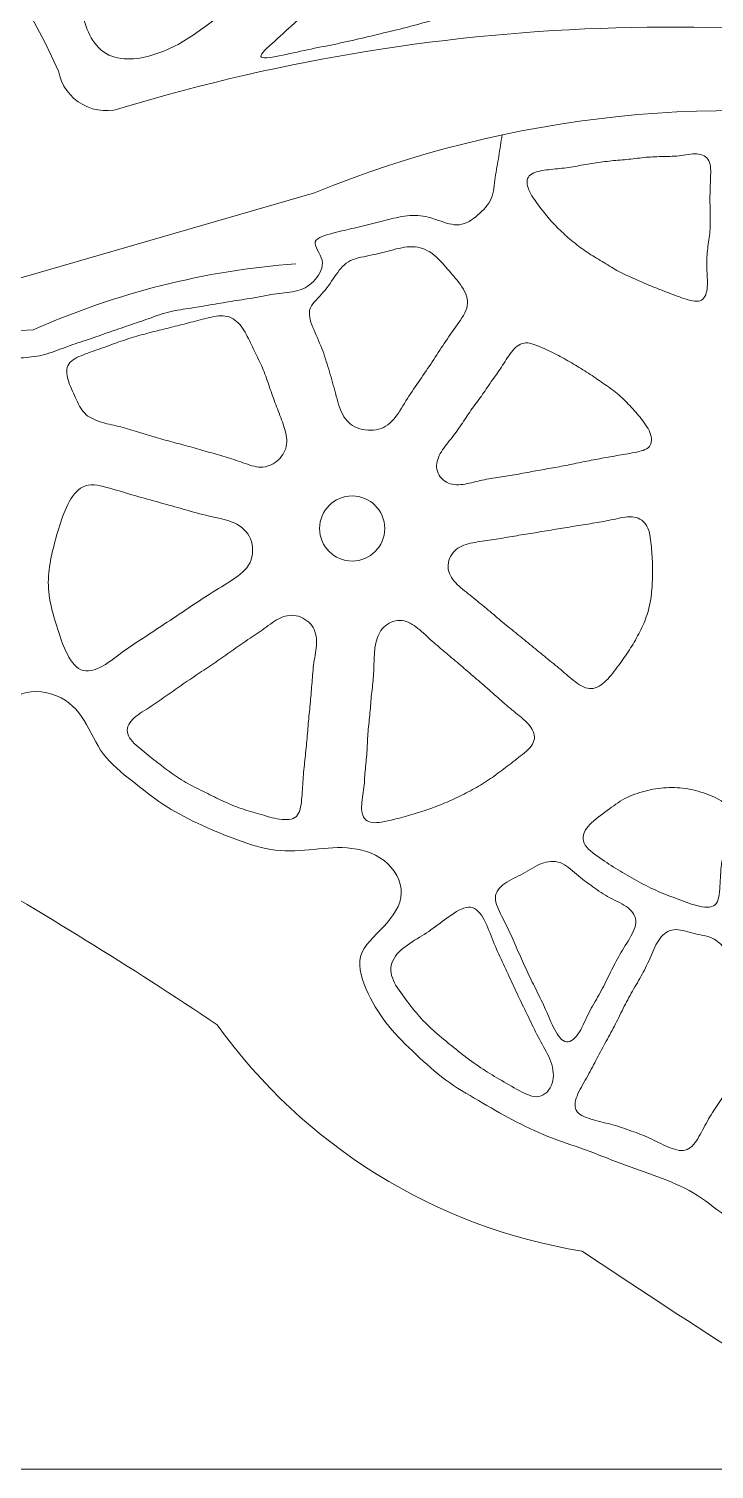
# Model space of a CAD drawing. Header units: inches. Extents: x 36 to 189, y -75 to 56.
# Drawn here: x 160.6 to 167.92, y -74.69 to -59.3 of the extents above; entities that cross this region are included whole.
import ezdxf

# ---------------------------------------------------------------- set-up
doc = ezdxf.new("R2010")
doc.units = ezdxf.units.IN
for name, color, linetype, lineweight in [('01_ORIGINAL_CAD', 7, 'Continuous', 20), ('02_APPROVED_PDF_OUTLINES', 7, 'Continuous', 15), ('10_EXTENSION_MASSES', 7, 'Continuous', 15), ('11_NODAL_COURTS', 7, 'Continuous', 15), ('15_NEIGHBOURHOOD_CIRCULATION', 7, 'Continuous', 13)]:
    doc.layers.add(name, color=color, linetype=linetype, lineweight=lineweight)

# ---------------------------------------------------------------- blocks, each defined once
blk = doc.blocks.new('OPTION_09_LOTUS')
at = {"layer": '01_ORIGINAL_CAD'}
blk.add_line((71.442, 17.312), (36.248, 17.312), dxfattribs=at)
for points in [[(59.998, 35.322), (60.235, 35.059), (61.831, 36.816), (61.933, 37.418, -0.214593), (63.522, 35.602, 0.212382), (64.188, 33.517, -0.642649), (62.166, 32.15, 0.132984), (51.615, 31.858, -0.471407), (50.913, 32.245)], [(53.65, 30.945, -0.14301), (60.243, 31.63, -0.286424), (65.36, 28.431), (66.481, 23.89, -0.272091), (64.9, 18.954), (63.661, 17.533)], [(53.65, 30.945), (50.4, 30.004), (48.095, 29.84), (45.427, 29.473), (42.376, 26.597), (41.758, 26.597, -0.10797), (36.248, 22.954)]]:
    blk.add_lwpolyline(points, format="xyb", dxfattribs=at)
blk.add_lwpolyline([(46.027, 28.759), (46.027, 29.23), (50.643, 29.479)], dxfattribs=at)
for centre, radius, start, end in [((44.996, 29.643), 6.464, 23.734, 72.5429), ((54.073, 21.787), 8.422, 94.2501, 114.0352), ((27.349, -15.654), 45.391, 56.1832, 60.407), ((57.468, 25.543), 5.979, 215.6658, 260.7622), ((129.159, 128.7), 131.041, 236.3299, 238.04792)]:
    blk.add_arc(centre, radius, start, end, dxfattribs=at)
at = {"layer": '02_APPROVED_PDF_OUTLINES'}
for points, knots in [([(51.682, 32.373), (51.592, 32.371), (51.499, 32.386), (51.423, 32.43), (51.348, 32.475), (51.289, 32.549), (51.249, 32.629), (51.209, 32.708), (51.187, 32.793), (51.158, 32.886), (51.13, 32.979), (51.095, 33.081), (51.101, 33.161), (51.107, 33.24), (51.155, 33.296), (51.232, 33.305), (51.309, 33.313), (51.416, 33.274), (51.514, 33.245), (51.612, 33.217), (51.701, 33.198), (51.794, 33.182), (51.886, 33.165), (51.981, 33.15), (52.072, 33.134), (52.164, 33.119), (52.253, 33.102), (52.352, 33.091), (52.451, 33.081), (52.56, 33.076), (52.653, 33.067), (52.746, 33.059), (52.823, 33.047), (52.819, 33.008), (52.815, 32.97), (52.73, 32.905), (52.65, 32.844), (52.569, 32.783), (52.494, 32.727), (52.419, 32.674), (52.344, 32.621), (52.271, 32.572), (52.192, 32.529), (52.114, 32.487), (52.03, 32.451), (51.945, 32.423), (51.86, 32.395), (51.772, 32.375), (51.682, 32.373)], [0, 0, 0, 0, 0.0625, 0.0625, 0.0625, 0.125, 0.125, 0.125, 0.1875, 0.1875, 0.1875, 0.25, 0.25, 0.25, 0.3125, 0.3125, 0.3125, 0.375, 0.375, 0.375, 0.4375, 0.4375, 0.4375, 0.5, 0.5, 0.5, 0.5625, 0.5625, 0.5625, 0.625, 0.625, 0.625, 0.6875, 0.6875, 0.6875, 0.75, 0.75, 0.75, 0.8125, 0.8125, 0.8125, 0.875, 0.875, 0.875, 0.9375, 0.9375, 0.9375, 1, 1, 1, 1]), ([(53.078, 32.401), (53.07, 32.427), (53.147, 32.493), (53.225, 32.564), (53.304, 32.635), (53.385, 32.71), (53.461, 32.78), (53.537, 32.85), (53.608, 32.915), (53.68, 32.982), (53.753, 33.049), (53.828, 33.119), (53.911, 33.167), (53.994, 33.216), (54.085, 33.244), (54.181, 33.258), (54.278, 33.272), (54.379, 33.272), (54.481, 33.272), (54.583, 33.272), (54.686, 33.272), (54.786, 33.271), (54.887, 33.27), (54.985, 33.267), (55.089, 33.272), (55.193, 33.276), (55.302, 33.288), (55.408, 33.281), (55.514, 33.274), (55.617, 33.248), (55.642, 33.196), (55.667, 33.144), (55.614, 33.065), (55.535, 33.009), (55.456, 32.954), (55.352, 32.921), (55.256, 32.892), (55.16, 32.862), (55.072, 32.834), (54.981, 32.807), (54.891, 32.78), (54.798, 32.754), (54.704, 32.729), (54.611, 32.704), (54.517, 32.682), (54.424, 32.659), (54.33, 32.637), (54.236, 32.614), (54.141, 32.592), (54.047, 32.57), (53.952, 32.549), (53.859, 32.529), (53.766, 32.51), (53.675, 32.493), (53.576, 32.472), (53.478, 32.451), (53.372, 32.426), (53.273, 32.406), (53.175, 32.387), (53.085, 32.374), (53.078, 32.401)], [0, 0, 0, 0, 0.05, 0.05, 0.05, 0.1, 0.1, 0.1, 0.15, 0.15, 0.15, 0.2, 0.2, 0.2, 0.25, 0.25, 0.25, 0.3, 0.3, 0.3, 0.35, 0.35, 0.35, 0.4, 0.4, 0.4, 0.45, 0.45, 0.45, 0.5, 0.5, 0.5, 0.55, 0.55, 0.55, 0.6, 0.6, 0.6, 0.65, 0.65, 0.65, 0.7, 0.7, 0.7, 0.75, 0.75, 0.75, 0.8, 0.8, 0.8, 0.85, 0.85, 0.85, 0.9, 0.9, 0.9, 0.95, 0.95, 0.95, 1, 1, 1, 1])]:
    blk.add_open_spline(points, degree=3, knots=knots, dxfattribs=at)
at = {"layer": '10_EXTENSION_MASSES'}
for points, knots in [([(55.951, 30.955), (55.924, 31.012), (55.911, 31.071), (55.935, 31.111), (55.958, 31.15), (56.017, 31.169), (56.08, 31.181), (56.142, 31.192), (56.209, 31.196), (56.272, 31.203), (56.335, 31.21), (56.395, 31.219), (56.455, 31.23), (56.516, 31.24), (56.577, 31.25), (56.638, 31.26), (56.699, 31.27), (56.761, 31.279), (56.822, 31.285), (56.884, 31.292), (56.946, 31.296), (57.008, 31.302), (57.07, 31.308), (57.131, 31.317), (57.193, 31.323), (57.255, 31.328), (57.317, 31.33), (57.38, 31.331), (57.442, 31.333), (57.504, 31.333), (57.57, 31.341), (57.635, 31.35), (57.703, 31.366), (57.757, 31.358), (57.812, 31.35), (57.853, 31.318), (57.871, 31.267), (57.889, 31.216), (57.884, 31.145), (57.881, 31.079), (57.878, 31.012), (57.876, 30.949), (57.876, 30.886), (57.876, 30.824), (57.877, 30.761), (57.878, 30.698), (57.879, 30.635), (57.879, 30.572), (57.873, 30.51), (57.867, 30.448), (57.856, 30.387), (57.849, 30.326), (57.842, 30.264), (57.84, 30.203), (57.842, 30.138), (57.844, 30.073), (57.852, 30.004), (57.847, 29.941), (57.843, 29.878), (57.826, 29.82), (57.786, 29.798), (57.746, 29.776), (57.682, 29.789), (57.62, 29.808), (57.557, 29.827), (57.496, 29.852), (57.436, 29.874), (57.377, 29.897), (57.321, 29.918), (57.264, 29.941), (57.207, 29.964), (57.15, 29.989), (57.093, 30.014), (57.036, 30.039), (56.978, 30.064), (56.923, 30.093), (56.868, 30.121), (56.816, 30.154), (56.763, 30.186), (56.71, 30.218), (56.656, 30.25), (56.604, 30.283), (56.552, 30.316), (56.501, 30.351), (56.452, 30.39), (56.403, 30.428), (56.355, 30.469), (56.309, 30.512), (56.263, 30.555), (56.218, 30.599), (56.177, 30.646), (56.136, 30.692), (56.098, 30.74), (56.058, 30.791), (56.019, 30.843), (55.978, 30.898), (55.951, 30.955)], [0, 0, 0, 0, 0.03125, 0.03125, 0.03125, 0.0625, 0.0625, 0.0625, 0.09375, 0.09375, 0.09375, 0.125, 0.125, 0.125, 0.15625, 0.15625, 0.15625, 0.1875, 0.1875, 0.1875, 0.21875, 0.21875, 0.21875, 0.25, 0.25, 0.25, 0.28125, 0.28125, 0.28125, 0.3125, 0.3125, 0.3125, 0.34375, 0.34375, 0.34375, 0.375, 0.375, 0.375, 0.40625, 0.40625, 0.40625, 0.4375, 0.4375, 0.4375, 0.46875, 0.46875, 0.46875, 0.5, 0.5, 0.5, 0.53125, 0.53125, 0.53125, 0.5625, 0.5625, 0.5625, 0.59375, 0.59375, 0.59375, 0.625, 0.625, 0.625, 0.65625, 0.65625, 0.65625, 0.6875, 0.6875, 0.6875, 0.71875, 0.71875, 0.71875, 0.75, 0.75, 0.75, 0.78125, 0.78125, 0.78125, 0.8125, 0.8125, 0.8125, 0.84375, 0.84375, 0.84375, 0.875, 0.875, 0.875, 0.90625, 0.90625, 0.90625, 0.9375, 0.9375, 0.9375, 0.96875, 0.96875, 0.96875, 1, 1, 1, 1]), ([(53.598, 29.691), (53.613, 29.753), (53.673, 29.802), (53.725, 29.86), (53.777, 29.918), (53.822, 29.985), (53.865, 30.048), (53.909, 30.111), (53.95, 30.17), (54.012, 30.207), (54.073, 30.244), (54.156, 30.257), (54.235, 30.274), (54.314, 30.29), (54.389, 30.309), (54.466, 30.329), (54.543, 30.349), (54.621, 30.37), (54.696, 30.368), (54.772, 30.366), (54.845, 30.341), (54.907, 30.296), (54.969, 30.252), (55.02, 30.188), (55.074, 30.126), (55.128, 30.064), (55.184, 30.003), (55.226, 29.939), (55.268, 29.874), (55.294, 29.806), (55.282, 29.738), (55.271, 29.669), (55.221, 29.601), (55.174, 29.534), (55.126, 29.467), (55.081, 29.401), (55.037, 29.336), (54.993, 29.27), (54.951, 29.205), (54.908, 29.139), (54.864, 29.074), (54.82, 29.009), (54.775, 28.944), (54.731, 28.879), (54.686, 28.816), (54.643, 28.747), (54.6, 28.678), (54.559, 28.605), (54.511, 28.545), (54.463, 28.485), (54.407, 28.438), (54.335, 28.419), (54.264, 28.399), (54.176, 28.407), (54.106, 28.434), (54.037, 28.462), (53.986, 28.51), (53.951, 28.575), (53.916, 28.64), (53.896, 28.723), (53.875, 28.803), (53.854, 28.882), (53.832, 28.957), (53.81, 29.032), (53.788, 29.107), (53.766, 29.181), (53.738, 29.255), (53.71, 29.329), (53.677, 29.403), (53.645, 29.478), (53.613, 29.553), (53.584, 29.628), (53.598, 29.691)], [0, 0, 0, 0, 0.041667, 0.041667, 0.041667, 0.083333, 0.083333, 0.083333, 0.125, 0.125, 0.125, 0.166667, 0.166667, 0.166667, 0.208333, 0.208333, 0.208333, 0.25, 0.25, 0.25, 0.291667, 0.291667, 0.291667, 0.333333, 0.333333, 0.333333, 0.375, 0.375, 0.375, 0.416667, 0.416667, 0.416667, 0.458333, 0.458333, 0.458333, 0.5, 0.5, 0.5, 0.541667, 0.541667, 0.541667, 0.583333, 0.583333, 0.583333, 0.625, 0.625, 0.625, 0.666667, 0.666667, 0.666667, 0.708333, 0.708333, 0.708333, 0.75, 0.75, 0.75, 0.791667, 0.791667, 0.791667, 0.833333, 0.833333, 0.833333, 0.875, 0.875, 0.875, 0.916667, 0.916667, 0.916667, 0.958333, 0.958333, 0.958333, 1, 1, 1, 1]), ([(51.017, 28.945), (50.999, 29.008), (50.994, 29.07), (51.024, 29.115), (51.053, 29.161), (51.116, 29.189), (51.18, 29.214), (51.244, 29.239), (51.31, 29.261), (51.373, 29.283), (51.437, 29.306), (51.498, 29.329), (51.56, 29.351), (51.623, 29.373), (51.686, 29.393), (51.75, 29.412), (51.814, 29.43), (51.878, 29.447), (51.943, 29.464), (52.007, 29.48), (52.072, 29.496), (52.136, 29.512), (52.201, 29.528), (52.265, 29.544), (52.329, 29.561), (52.394, 29.578), (52.459, 29.596), (52.526, 29.611), (52.592, 29.626), (52.66, 29.638), (52.718, 29.624), (52.777, 29.61), (52.826, 29.57), (52.866, 29.518), (52.906, 29.466), (52.936, 29.403), (52.966, 29.343), (52.995, 29.282), (53.024, 29.224), (53.052, 29.165), (53.08, 29.106), (53.106, 29.046), (53.129, 28.985), (53.152, 28.923), (53.172, 28.86), (53.194, 28.798), (53.215, 28.736), (53.239, 28.675), (53.263, 28.614), (53.287, 28.552), (53.311, 28.488), (53.329, 28.425), (53.348, 28.361), (53.361, 28.297), (53.348, 28.236), (53.335, 28.176), (53.296, 28.118), (53.247, 28.077), (53.198, 28.037), (53.138, 28.014), (53.076, 28.014), (53.014, 28.015), (52.949, 28.039), (52.885, 28.061), (52.822, 28.084), (52.759, 28.106), (52.695, 28.125), (52.632, 28.144), (52.569, 28.161), (52.505, 28.178), (52.442, 28.196), (52.379, 28.215), (52.315, 28.233), (52.252, 28.25), (52.188, 28.267), (52.125, 28.284), (52.061, 28.301), (51.998, 28.318), (51.935, 28.337), (51.871, 28.356), (51.808, 28.377), (51.746, 28.396), (51.683, 28.416), (51.62, 28.434), (51.555, 28.449), (51.49, 28.465), (51.423, 28.478), (51.36, 28.498), (51.297, 28.519), (51.237, 28.546), (51.194, 28.59), (51.151, 28.634), (51.125, 28.694), (51.096, 28.756), (51.067, 28.818), (51.035, 28.882), (51.017, 28.945)], [0, 0, 0, 0, 0.03125, 0.03125, 0.03125, 0.0625, 0.0625, 0.0625, 0.09375, 0.09375, 0.09375, 0.125, 0.125, 0.125, 0.15625, 0.15625, 0.15625, 0.1875, 0.1875, 0.1875, 0.21875, 0.21875, 0.21875, 0.25, 0.25, 0.25, 0.28125, 0.28125, 0.28125, 0.3125, 0.3125, 0.3125, 0.34375, 0.34375, 0.34375, 0.375, 0.375, 0.375, 0.40625, 0.40625, 0.40625, 0.4375, 0.4375, 0.4375, 0.46875, 0.46875, 0.46875, 0.5, 0.5, 0.5, 0.53125, 0.53125, 0.53125, 0.5625, 0.5625, 0.5625, 0.59375, 0.59375, 0.59375, 0.625, 0.625, 0.625, 0.65625, 0.65625, 0.65625, 0.6875, 0.6875, 0.6875, 0.71875, 0.71875, 0.71875, 0.75, 0.75, 0.75, 0.78125, 0.78125, 0.78125, 0.8125, 0.8125, 0.8125, 0.84375, 0.84375, 0.84375, 0.875, 0.875, 0.875, 0.90625, 0.90625, 0.90625, 0.9375, 0.9375, 0.9375, 0.96875, 0.96875, 0.96875, 1, 1, 1, 1]), ([(55.061, 27.852), (55.01, 27.881), (54.969, 27.935), (54.958, 27.991), (54.946, 28.047), (54.964, 28.104), (54.994, 28.158), (55.024, 28.212), (55.066, 28.263), (55.105, 28.313), (55.145, 28.363), (55.182, 28.413), (55.217, 28.465), (55.253, 28.516), (55.286, 28.569), (55.322, 28.621), (55.358, 28.672), (55.396, 28.722), (55.433, 28.773), (55.469, 28.824), (55.503, 28.876), (55.539, 28.927), (55.575, 28.978), (55.612, 29.028), (55.647, 29.082), (55.682, 29.135), (55.715, 29.193), (55.754, 29.242), (55.792, 29.291), (55.836, 29.331), (55.889, 29.339), (55.941, 29.348), (56.001, 29.324), (56.06, 29.299), (56.12, 29.273), (56.178, 29.247), (56.235, 29.218), (56.291, 29.189), (56.344, 29.158), (56.398, 29.127), (56.452, 29.095), (56.505, 29.064), (56.557, 29.03), (56.61, 28.996), (56.661, 28.96), (56.713, 28.925), (56.765, 28.889), (56.817, 28.854), (56.866, 28.815), (56.915, 28.776), (56.96, 28.732), (57.003, 28.688), (57.046, 28.643), (57.088, 28.597), (57.129, 28.546), (57.17, 28.496), (57.212, 28.439), (57.234, 28.383), (57.256, 28.327), (57.258, 28.27), (57.228, 28.234), (57.197, 28.198), (57.133, 28.183), (57.069, 28.17), (57.005, 28.157), (56.942, 28.147), (56.88, 28.137), (56.818, 28.126), (56.758, 28.116), (56.698, 28.104), (56.638, 28.093), (56.577, 28.081), (56.516, 28.069), (56.455, 28.056), (56.395, 28.044), (56.334, 28.032), (56.273, 28.02), (56.212, 28.009), (56.152, 27.998), (56.091, 27.988), (56.03, 27.977), (55.969, 27.966), (55.908, 27.955), (55.847, 27.943), (55.786, 27.932), (55.725, 27.921), (55.664, 27.912), (55.603, 27.902), (55.542, 27.893), (55.481, 27.884), (55.42, 27.87), (55.359, 27.856), (55.297, 27.838), (55.236, 27.83), (55.174, 27.822), (55.112, 27.824), (55.061, 27.852)], [0, 0, 0, 0, 0.03125, 0.03125, 0.03125, 0.0625, 0.0625, 0.0625, 0.09375, 0.09375, 0.09375, 0.125, 0.125, 0.125, 0.15625, 0.15625, 0.15625, 0.1875, 0.1875, 0.1875, 0.21875, 0.21875, 0.21875, 0.25, 0.25, 0.25, 0.28125, 0.28125, 0.28125, 0.3125, 0.3125, 0.3125, 0.34375, 0.34375, 0.34375, 0.375, 0.375, 0.375, 0.40625, 0.40625, 0.40625, 0.4375, 0.4375, 0.4375, 0.46875, 0.46875, 0.46875, 0.5, 0.5, 0.5, 0.53125, 0.53125, 0.53125, 0.5625, 0.5625, 0.5625, 0.59375, 0.59375, 0.59375, 0.625, 0.625, 0.625, 0.65625, 0.65625, 0.65625, 0.6875, 0.6875, 0.6875, 0.71875, 0.71875, 0.71875, 0.75, 0.75, 0.75, 0.78125, 0.78125, 0.78125, 0.8125, 0.8125, 0.8125, 0.84375, 0.84375, 0.84375, 0.875, 0.875, 0.875, 0.90625, 0.90625, 0.90625, 0.9375, 0.9375, 0.9375, 0.96875, 0.96875, 0.96875, 1, 1, 1, 1]), ([(50.825, 26.58), (50.809, 26.669), (50.802, 26.76), (50.807, 26.85), (50.813, 26.941), (50.83, 27.031), (50.851, 27.119), (50.872, 27.207), (50.896, 27.294), (50.925, 27.383), (50.953, 27.472), (50.985, 27.565), (51.029, 27.645), (51.073, 27.725), (51.129, 27.793), (51.203, 27.815), (51.278, 27.838), (51.371, 27.814), (51.462, 27.789), (51.553, 27.763), (51.642, 27.736), (51.73, 27.71), (51.818, 27.685), (51.906, 27.661), (51.993, 27.636), (52.081, 27.612), (52.169, 27.588), (52.257, 27.563), (52.344, 27.538), (52.431, 27.512), (52.523, 27.492), (52.614, 27.471), (52.711, 27.455), (52.791, 27.419), (52.87, 27.383), (52.934, 27.327), (52.965, 27.249), (52.997, 27.171), (52.998, 27.071), (52.961, 26.994), (52.924, 26.917), (52.85, 26.862), (52.773, 26.811), (52.695, 26.759), (52.615, 26.712), (52.536, 26.662), (52.458, 26.613), (52.382, 26.563), (52.306, 26.512), (52.23, 26.461), (52.154, 26.409), (52.077, 26.358), (52.001, 26.307), (51.924, 26.257), (51.847, 26.207), (51.771, 26.158), (51.695, 26.11), (51.618, 26.054), (51.541, 25.998), (51.465, 25.934), (51.385, 25.89), (51.305, 25.845), (51.221, 25.82), (51.154, 25.849), (51.086, 25.878), (51.034, 25.961), (50.993, 26.048), (50.952, 26.135), (50.923, 26.226), (50.896, 26.315), (50.868, 26.404), (50.842, 26.491), (50.825, 26.58)], [0, 0, 0, 0, 0.041667, 0.041667, 0.041667, 0.083333, 0.083333, 0.083333, 0.125, 0.125, 0.125, 0.166667, 0.166667, 0.166667, 0.208333, 0.208333, 0.208333, 0.25, 0.25, 0.25, 0.291667, 0.291667, 0.291667, 0.333333, 0.333333, 0.333333, 0.375, 0.375, 0.375, 0.416667, 0.416667, 0.416667, 0.458333, 0.458333, 0.458333, 0.5, 0.5, 0.5, 0.541667, 0.541667, 0.541667, 0.583333, 0.583333, 0.583333, 0.625, 0.625, 0.625, 0.666667, 0.666667, 0.666667, 0.708333, 0.708333, 0.708333, 0.75, 0.75, 0.75, 0.791667, 0.791667, 0.791667, 0.833333, 0.833333, 0.833333, 0.875, 0.875, 0.875, 0.916667, 0.916667, 0.916667, 0.958333, 0.958333, 0.958333, 1, 1, 1, 1]), ([(55.08, 26.922), (55.07, 26.983), (55.09, 27.052), (55.13, 27.101), (55.17, 27.15), (55.229, 27.177), (55.293, 27.195), (55.357, 27.212), (55.425, 27.219), (55.492, 27.229), (55.558, 27.238), (55.623, 27.25), (55.688, 27.261), (55.753, 27.272), (55.819, 27.283), (55.884, 27.294), (55.95, 27.304), (56.015, 27.315), (56.08, 27.326), (56.146, 27.337), (56.211, 27.348), (56.277, 27.359), (56.342, 27.369), (56.408, 27.38), (56.473, 27.391), (56.539, 27.401), (56.604, 27.411), (56.669, 27.422), (56.734, 27.433), (56.799, 27.446), (56.867, 27.46), (56.935, 27.475), (57.006, 27.491), (57.066, 27.481), (57.126, 27.471), (57.174, 27.436), (57.203, 27.382), (57.232, 27.327), (57.241, 27.255), (57.248, 27.185), (57.255, 27.116), (57.259, 27.05), (57.261, 26.983), (57.263, 26.916), (57.263, 26.848), (57.26, 26.781), (57.257, 26.714), (57.251, 26.648), (57.239, 26.583), (57.228, 26.517), (57.21, 26.454), (57.187, 26.392), (57.164, 26.33), (57.135, 26.27), (57.103, 26.211), (57.072, 26.153), (57.037, 26.096), (57.001, 26.041), (56.965, 25.986), (56.926, 25.932), (56.885, 25.877), (56.843, 25.821), (56.8, 25.763), (56.75, 25.719), (56.7, 25.675), (56.644, 25.644), (56.587, 25.649), (56.53, 25.653), (56.473, 25.693), (56.418, 25.736), (56.364, 25.779), (56.313, 25.825), (56.261, 25.868), (56.21, 25.911), (56.158, 25.952), (56.106, 25.994), (56.055, 26.036), (56.004, 26.079), (55.952, 26.121), (55.9, 26.164), (55.848, 26.205), (55.796, 26.247), (55.744, 26.289), (55.693, 26.331), (55.641, 26.374), (55.59, 26.417), (55.539, 26.46), (55.488, 26.503), (55.437, 26.545), (55.386, 26.588), (55.333, 26.63), (55.28, 26.672), (55.224, 26.713), (55.176, 26.76), (55.128, 26.807), (55.089, 26.86), (55.08, 26.922)], [0, 0, 0, 0, 0.03125, 0.03125, 0.03125, 0.0625, 0.0625, 0.0625, 0.09375, 0.09375, 0.09375, 0.125, 0.125, 0.125, 0.15625, 0.15625, 0.15625, 0.1875, 0.1875, 0.1875, 0.21875, 0.21875, 0.21875, 0.25, 0.25, 0.25, 0.28125, 0.28125, 0.28125, 0.3125, 0.3125, 0.3125, 0.34375, 0.34375, 0.34375, 0.375, 0.375, 0.375, 0.40625, 0.40625, 0.40625, 0.4375, 0.4375, 0.4375, 0.46875, 0.46875, 0.46875, 0.5, 0.5, 0.5, 0.53125, 0.53125, 0.53125, 0.5625, 0.5625, 0.5625, 0.59375, 0.59375, 0.59375, 0.625, 0.625, 0.625, 0.65625, 0.65625, 0.65625, 0.6875, 0.6875, 0.6875, 0.71875, 0.71875, 0.71875, 0.75, 0.75, 0.75, 0.78125, 0.78125, 0.78125, 0.8125, 0.8125, 0.8125, 0.84375, 0.84375, 0.84375, 0.875, 0.875, 0.875, 0.90625, 0.90625, 0.90625, 0.9375, 0.9375, 0.9375, 0.96875, 0.96875, 0.96875, 1, 1, 1, 1]), ([(51.655, 25.164), (51.638, 25.218), (51.66, 25.273), (51.705, 25.32), (51.75, 25.366), (51.818, 25.406), (51.88, 25.445), (51.942, 25.484), (51.999, 25.524), (52.055, 25.564), (52.112, 25.603), (52.169, 25.643), (52.226, 25.683), (52.283, 25.723), (52.342, 25.763), (52.4, 25.802), (52.458, 25.841), (52.517, 25.879), (52.574, 25.918), (52.632, 25.957), (52.689, 25.997), (52.746, 26.037), (52.803, 26.078), (52.86, 26.118), (52.917, 26.157), (52.975, 26.196), (53.034, 26.232), (53.092, 26.274), (53.149, 26.316), (53.206, 26.364), (53.267, 26.394), (53.327, 26.425), (53.39, 26.44), (53.455, 26.427), (53.519, 26.414), (53.584, 26.373), (53.622, 26.321), (53.661, 26.268), (53.673, 26.204), (53.671, 26.135), (53.669, 26.067), (53.654, 25.996), (53.644, 25.926), (53.634, 25.855), (53.629, 25.786), (53.624, 25.717), (53.618, 25.648), (53.612, 25.578), (53.606, 25.509), (53.599, 25.44), (53.592, 25.37), (53.586, 25.301), (53.58, 25.231), (53.575, 25.162), (53.568, 25.092), (53.562, 25.023), (53.554, 24.954), (53.547, 24.885), (53.539, 24.817), (53.532, 24.749), (53.527, 24.678), (53.522, 24.607), (53.519, 24.534), (53.512, 24.463), (53.506, 24.391), (53.495, 24.321), (53.456, 24.284), (53.416, 24.248), (53.348, 24.244), (53.277, 24.254), (53.207, 24.264), (53.136, 24.287), (53.067, 24.308), (52.999, 24.328), (52.932, 24.346), (52.867, 24.368), (52.802, 24.39), (52.738, 24.416), (52.674, 24.446), (52.611, 24.475), (52.549, 24.508), (52.486, 24.539), (52.423, 24.57), (52.359, 24.6), (52.298, 24.634), (52.237, 24.669), (52.178, 24.707), (52.121, 24.747), (52.065, 24.788), (52.01, 24.83), (51.955, 24.873), (51.899, 24.916), (51.843, 24.959), (51.786, 25.008), (51.729, 25.056), (51.672, 25.11), (51.655, 25.164)], [0, 0, 0, 0, 0.03125, 0.03125, 0.03125, 0.0625, 0.0625, 0.0625, 0.09375, 0.09375, 0.09375, 0.125, 0.125, 0.125, 0.15625, 0.15625, 0.15625, 0.1875, 0.1875, 0.1875, 0.21875, 0.21875, 0.21875, 0.25, 0.25, 0.25, 0.28125, 0.28125, 0.28125, 0.3125, 0.3125, 0.3125, 0.34375, 0.34375, 0.34375, 0.375, 0.375, 0.375, 0.40625, 0.40625, 0.40625, 0.4375, 0.4375, 0.4375, 0.46875, 0.46875, 0.46875, 0.5, 0.5, 0.5, 0.53125, 0.53125, 0.53125, 0.5625, 0.5625, 0.5625, 0.59375, 0.59375, 0.59375, 0.625, 0.625, 0.625, 0.65625, 0.65625, 0.65625, 0.6875, 0.6875, 0.6875, 0.71875, 0.71875, 0.71875, 0.75, 0.75, 0.75, 0.78125, 0.78125, 0.78125, 0.8125, 0.8125, 0.8125, 0.84375, 0.84375, 0.84375, 0.875, 0.875, 0.875, 0.90625, 0.90625, 0.90625, 0.9375, 0.9375, 0.9375, 0.96875, 0.96875, 0.96875, 1, 1, 1, 1]), ([(54.229, 24.228), (54.181, 24.248), (54.157, 24.3), (54.153, 24.363), (54.15, 24.425), (54.166, 24.498), (54.175, 24.567), (54.184, 24.637), (54.185, 24.703), (54.191, 24.768), (54.196, 24.834), (54.205, 24.9), (54.21, 24.966), (54.215, 25.032), (54.216, 25.1), (54.221, 25.166), (54.225, 25.233), (54.234, 25.298), (54.24, 25.364), (54.247, 25.43), (54.25, 25.497), (54.257, 25.563), (54.263, 25.629), (54.273, 25.695), (54.278, 25.761), (54.284, 25.827), (54.285, 25.894), (54.287, 25.961), (54.29, 26.029), (54.293, 26.098), (54.311, 26.16), (54.328, 26.223), (54.359, 26.28), (54.408, 26.32), (54.457, 26.36), (54.524, 26.382), (54.585, 26.376), (54.646, 26.369), (54.702, 26.334), (54.754, 26.292), (54.807, 26.25), (54.856, 26.202), (54.906, 26.157), (54.957, 26.112), (55.008, 26.07), (55.059, 26.027), (55.109, 25.984), (55.16, 25.941), (55.211, 25.898), (55.262, 25.854), (55.312, 25.81), (55.363, 25.767), (55.414, 25.724), (55.465, 25.68), (55.515, 25.636), (55.565, 25.592), (55.614, 25.547), (55.664, 25.504), (55.714, 25.46), (55.765, 25.418), (55.819, 25.373), (55.874, 25.329), (55.932, 25.282), (55.966, 25.231), (56, 25.18), (56.011, 25.125), (55.988, 25.074), (55.965, 25.022), (55.908, 24.974), (55.852, 24.93), (55.797, 24.886), (55.743, 24.845), (55.69, 24.805), (55.637, 24.765), (55.585, 24.724), (55.53, 24.687), (55.476, 24.649), (55.418, 24.614), (55.36, 24.582), (55.301, 24.549), (55.241, 24.519), (55.181, 24.49), (55.12, 24.461), (55.06, 24.433), (54.998, 24.408), (54.936, 24.383), (54.873, 24.361), (54.809, 24.341), (54.746, 24.32), (54.683, 24.301), (54.618, 24.283), (54.554, 24.265), (54.489, 24.248), (54.419, 24.233), (54.35, 24.219), (54.277, 24.207), (54.229, 24.228)], [0, 0, 0, 0, 0.03125, 0.03125, 0.03125, 0.0625, 0.0625, 0.0625, 0.09375, 0.09375, 0.09375, 0.125, 0.125, 0.125, 0.15625, 0.15625, 0.15625, 0.1875, 0.1875, 0.1875, 0.21875, 0.21875, 0.21875, 0.25, 0.25, 0.25, 0.28125, 0.28125, 0.28125, 0.3125, 0.3125, 0.3125, 0.34375, 0.34375, 0.34375, 0.375, 0.375, 0.375, 0.40625, 0.40625, 0.40625, 0.4375, 0.4375, 0.4375, 0.46875, 0.46875, 0.46875, 0.5, 0.5, 0.5, 0.53125, 0.53125, 0.53125, 0.5625, 0.5625, 0.5625, 0.59375, 0.59375, 0.59375, 0.625, 0.625, 0.625, 0.65625, 0.65625, 0.65625, 0.6875, 0.6875, 0.6875, 0.71875, 0.71875, 0.71875, 0.75, 0.75, 0.75, 0.78125, 0.78125, 0.78125, 0.8125, 0.8125, 0.8125, 0.84375, 0.84375, 0.84375, 0.875, 0.875, 0.875, 0.90625, 0.90625, 0.90625, 0.9375, 0.9375, 0.9375, 0.96875, 0.96875, 0.96875, 1, 1, 1, 1]), ([(56.532, 23.997), (56.506, 24.054), (56.527, 24.119), (56.573, 24.176), (56.619, 24.232), (56.69, 24.281), (56.754, 24.328), (56.819, 24.376), (56.876, 24.423), (56.942, 24.46), (57.007, 24.498), (57.08, 24.526), (57.154, 24.547), (57.229, 24.568), (57.304, 24.582), (57.38, 24.588), (57.457, 24.594), (57.534, 24.592), (57.61, 24.581), (57.685, 24.571), (57.759, 24.552), (57.834, 24.525), (57.909, 24.499), (57.986, 24.466), (58.036, 24.415), (58.086, 24.363), (58.108, 24.293), (58.105, 24.219), (58.102, 24.146), (58.074, 24.069), (58.051, 23.994), (58.028, 23.92), (58.01, 23.848), (58, 23.773), (57.99, 23.698), (57.987, 23.619), (57.983, 23.539), (57.978, 23.459), (57.973, 23.378), (57.932, 23.341), (57.89, 23.304), (57.812, 23.311), (57.735, 23.331), (57.658, 23.35), (57.581, 23.381), (57.508, 23.409), (57.436, 23.438), (57.366, 23.463), (57.297, 23.495), (57.228, 23.526), (57.159, 23.563), (57.091, 23.599), (57.024, 23.636), (56.958, 23.673), (56.894, 23.713), (56.829, 23.753), (56.765, 23.795), (56.698, 23.842), (56.63, 23.889), (56.558, 23.939), (56.532, 23.997)], [0, 0, 0, 0, 0.05, 0.05, 0.05, 0.1, 0.1, 0.1, 0.15, 0.15, 0.15, 0.2, 0.2, 0.2, 0.25, 0.25, 0.25, 0.3, 0.3, 0.3, 0.35, 0.35, 0.35, 0.4, 0.4, 0.4, 0.45, 0.45, 0.45, 0.5, 0.5, 0.5, 0.55, 0.55, 0.55, 0.6, 0.6, 0.6, 0.65, 0.65, 0.65, 0.7, 0.7, 0.7, 0.75, 0.75, 0.75, 0.8, 0.8, 0.8, 0.85, 0.85, 0.85, 0.9, 0.9, 0.9, 0.95, 0.95, 0.95, 1, 1, 1, 1]), ([(55.583, 23.417), (55.585, 23.478), (55.627, 23.528), (55.684, 23.568), (55.741, 23.608), (55.813, 23.638), (55.881, 23.675), (55.948, 23.712), (56.011, 23.755), (56.077, 23.78), (56.142, 23.805), (56.211, 23.812), (56.274, 23.79), (56.337, 23.767), (56.394, 23.715), (56.451, 23.667), (56.508, 23.618), (56.565, 23.574), (56.623, 23.533), (56.681, 23.491), (56.741, 23.452), (56.807, 23.416), (56.873, 23.38), (56.946, 23.348), (57, 23.306), (57.053, 23.264), (57.088, 23.212), (57.084, 23.151), (57.081, 23.09), (57.041, 23.019), (57.001, 22.953), (56.961, 22.887), (56.923, 22.826), (56.887, 22.763), (56.852, 22.7), (56.821, 22.635), (56.789, 22.57), (56.757, 22.505), (56.724, 22.439), (56.689, 22.376), (56.653, 22.313), (56.615, 22.253), (56.582, 22.186), (56.548, 22.119), (56.519, 22.045), (56.48, 21.982), (56.44, 21.92), (56.39, 21.869), (56.343, 21.875), (56.295, 21.881), (56.251, 21.944), (56.214, 22.011), (56.178, 22.079), (56.15, 22.152), (56.12, 22.22), (56.09, 22.289), (56.058, 22.352), (56.026, 22.417), (55.994, 22.482), (55.961, 22.548), (55.93, 22.615), (55.899, 22.681), (55.868, 22.748), (55.839, 22.814), (55.809, 22.881), (55.78, 22.948), (55.75, 23.014), (55.719, 23.08), (55.687, 23.147), (55.652, 23.216), (55.618, 23.285), (55.581, 23.356), (55.583, 23.417)], [0, 0, 0, 0, 0.041667, 0.041667, 0.041667, 0.083333, 0.083333, 0.083333, 0.125, 0.125, 0.125, 0.166667, 0.166667, 0.166667, 0.208333, 0.208333, 0.208333, 0.25, 0.25, 0.25, 0.291667, 0.291667, 0.291667, 0.333333, 0.333333, 0.333333, 0.375, 0.375, 0.375, 0.416667, 0.416667, 0.416667, 0.458333, 0.458333, 0.458333, 0.5, 0.5, 0.5, 0.541667, 0.541667, 0.541667, 0.583333, 0.583333, 0.583333, 0.625, 0.625, 0.625, 0.666667, 0.666667, 0.666667, 0.708333, 0.708333, 0.708333, 0.75, 0.75, 0.75, 0.791667, 0.791667, 0.791667, 0.833333, 0.833333, 0.833333, 0.875, 0.875, 0.875, 0.916667, 0.916667, 0.916667, 0.958333, 0.958333, 0.958333, 1, 1, 1, 1]), ([(54.571, 22.402), (54.524, 22.469), (54.478, 22.542), (54.468, 22.613), (54.458, 22.684), (54.483, 22.754), (54.531, 22.813), (54.58, 22.871), (54.651, 22.917), (54.72, 22.961), (54.789, 23.004), (54.854, 23.044), (54.919, 23.09), (54.983, 23.136), (55.047, 23.187), (55.116, 23.234), (55.184, 23.28), (55.257, 23.323), (55.317, 23.315), (55.378, 23.307), (55.426, 23.248), (55.463, 23.178), (55.501, 23.108), (55.529, 23.026), (55.559, 22.951), (55.59, 22.875), (55.623, 22.805), (55.656, 22.734), (55.689, 22.663), (55.722, 22.59), (55.755, 22.518), (55.789, 22.446), (55.823, 22.375), (55.857, 22.303), (55.892, 22.232), (55.927, 22.161), (55.961, 22.09), (55.996, 22.018), (56.029, 21.947), (56.068, 21.877), (56.106, 21.807), (56.149, 21.738), (56.176, 21.663), (56.202, 21.587), (56.212, 21.505), (56.19, 21.434), (56.167, 21.363), (56.113, 21.303), (56.048, 21.292), (55.984, 21.281), (55.909, 21.319), (55.836, 21.357), (55.764, 21.396), (55.693, 21.437), (55.625, 21.477), (55.557, 21.517), (55.492, 21.557), (55.427, 21.6), (55.362, 21.643), (55.298, 21.689), (55.235, 21.738), (55.173, 21.786), (55.113, 21.836), (55.052, 21.886), (54.991, 21.936), (54.93, 21.986), (54.874, 22.04), (54.817, 22.094), (54.765, 22.152), (54.716, 22.212), (54.666, 22.272), (54.618, 22.335), (54.571, 22.402)], [0, 0, 0, 0, 0.041667, 0.041667, 0.041667, 0.083333, 0.083333, 0.083333, 0.125, 0.125, 0.125, 0.166667, 0.166667, 0.166667, 0.208333, 0.208333, 0.208333, 0.25, 0.25, 0.25, 0.291667, 0.291667, 0.291667, 0.333333, 0.333333, 0.333333, 0.375, 0.375, 0.375, 0.416667, 0.416667, 0.416667, 0.458333, 0.458333, 0.458333, 0.5, 0.5, 0.5, 0.541667, 0.541667, 0.541667, 0.583333, 0.583333, 0.583333, 0.625, 0.625, 0.625, 0.666667, 0.666667, 0.666667, 0.708333, 0.708333, 0.708333, 0.75, 0.75, 0.75, 0.791667, 0.791667, 0.791667, 0.833333, 0.833333, 0.833333, 0.875, 0.875, 0.875, 0.916667, 0.916667, 0.916667, 0.958333, 0.958333, 0.958333, 1, 1, 1, 1]), ([(56.457, 21.129), (56.424, 21.172), (56.43, 21.234), (56.455, 21.297), (56.479, 21.361), (56.521, 21.426), (56.557, 21.489), (56.593, 21.553), (56.624, 21.615), (56.656, 21.676), (56.688, 21.738), (56.721, 21.799), (56.754, 21.86), (56.788, 21.921), (56.822, 21.982), (56.854, 22.044), (56.886, 22.106), (56.917, 22.169), (56.948, 22.232), (56.98, 22.295), (57.013, 22.357), (57.047, 22.418), (57.082, 22.478), (57.118, 22.537), (57.151, 22.598), (57.184, 22.658), (57.214, 22.72), (57.243, 22.787), (57.272, 22.853), (57.3, 22.924), (57.339, 22.977), (57.379, 23.031), (57.43, 23.068), (57.491, 23.074), (57.551, 23.079), (57.622, 23.054), (57.694, 23.036), (57.766, 23.019), (57.839, 23.009), (57.898, 22.984), (57.956, 22.959), (58, 22.918), (58.03, 22.86), (58.06, 22.803), (58.076, 22.729), (58.096, 22.659), (58.116, 22.589), (58.141, 22.524), (58.168, 22.461), (58.196, 22.398), (58.226, 22.338), (58.265, 22.278), (58.303, 22.218), (58.349, 22.159), (58.377, 22.099), (58.405, 22.039), (58.414, 21.978), (58.395, 21.918), (58.376, 21.858), (58.329, 21.799), (58.288, 21.74), (58.246, 21.681), (58.21, 21.621), (58.176, 21.561), (58.141, 21.501), (58.108, 21.441), (58.072, 21.382), (58.036, 21.323), (57.997, 21.265), (57.959, 21.207), (57.92, 21.15), (57.883, 21.092), (57.848, 21.029), (57.814, 20.967), (57.782, 20.9), (57.745, 20.842), (57.708, 20.783), (57.666, 20.733), (57.612, 20.719), (57.557, 20.705), (57.491, 20.728), (57.425, 20.756), (57.36, 20.784), (57.295, 20.817), (57.231, 20.847), (57.167, 20.876), (57.103, 20.901), (57.038, 20.924), (56.973, 20.948), (56.907, 20.97), (56.839, 20.989), (56.771, 21.008), (56.7, 21.024), (56.63, 21.044), (56.559, 21.064), (56.489, 21.087), (56.457, 21.129)], [0, 0, 0, 0, 0.03125, 0.03125, 0.03125, 0.0625, 0.0625, 0.0625, 0.09375, 0.09375, 0.09375, 0.125, 0.125, 0.125, 0.15625, 0.15625, 0.15625, 0.1875, 0.1875, 0.1875, 0.21875, 0.21875, 0.21875, 0.25, 0.25, 0.25, 0.28125, 0.28125, 0.28125, 0.3125, 0.3125, 0.3125, 0.34375, 0.34375, 0.34375, 0.375, 0.375, 0.375, 0.40625, 0.40625, 0.40625, 0.4375, 0.4375, 0.4375, 0.46875, 0.46875, 0.46875, 0.5, 0.5, 0.5, 0.53125, 0.53125, 0.53125, 0.5625, 0.5625, 0.5625, 0.59375, 0.59375, 0.59375, 0.625, 0.625, 0.625, 0.65625, 0.65625, 0.65625, 0.6875, 0.6875, 0.6875, 0.71875, 0.71875, 0.71875, 0.75, 0.75, 0.75, 0.78125, 0.78125, 0.78125, 0.8125, 0.8125, 0.8125, 0.84375, 0.84375, 0.84375, 0.875, 0.875, 0.875, 0.90625, 0.90625, 0.90625, 0.9375, 0.9375, 0.9375, 0.96875, 0.96875, 0.96875, 1, 1, 1, 1])]:
    blk.add_open_spline(points, degree=3, knots=knots, dxfattribs=at)
at = {"layer": '11_NODAL_COURTS'}
blk.add_circle((54.052, 27.359), 0.348, dxfattribs=at)
at = {"layer": '15_NEIGHBOURHOOD_CIRCULATION'}
for points, knots in [([(41.451, 26.29), (41.525, 26.27), (41.602, 26.258), (41.677, 26.239), (41.751, 26.221), (41.824, 26.196), (41.895, 26.166), (41.965, 26.135), (42.035, 26.098), (42.109, 26.08), (42.183, 26.062), (42.262, 26.063), (42.333, 26.087), (42.404, 26.111), (42.467, 26.157), (42.527, 26.207), (42.587, 26.256), (42.643, 26.308), (42.713, 26.346), (42.784, 26.385), (42.868, 26.41), (42.894, 26.368), (42.92, 26.326), (42.888, 26.217), (42.899, 26.137), (42.911, 26.057), (42.965, 26.007), (43.03, 25.966), (43.094, 25.925), (43.169, 25.892), (43.22, 25.839), (43.271, 25.785), (43.299, 25.71), (43.337, 25.643), (43.375, 25.575), (43.425, 25.514), (43.48, 25.462), (43.535, 25.409), (43.597, 25.365), (43.664, 25.329), (43.731, 25.292), (43.805, 25.264), (43.876, 25.233), (43.946, 25.202), (44.014, 25.169), (44.089, 25.155), (44.165, 25.141), (44.248, 25.148), (44.314, 25.182), (44.381, 25.216), (44.431, 25.277), (44.454, 25.351), (44.476, 25.424), (44.471, 25.509), (44.433, 25.569), (44.395, 25.629), (44.325, 25.664), (44.252, 25.693), (44.179, 25.722), (44.103, 25.744), (44.036, 25.779), (43.968, 25.813), (43.909, 25.86), (43.861, 25.918), (43.814, 25.976), (43.779, 26.045), (43.733, 26.112), (43.687, 26.178), (43.63, 26.243), (43.647, 26.296), (43.663, 26.35), (43.753, 26.392), (43.818, 26.446), (43.884, 26.499), (43.925, 26.564), (43.981, 26.609), (44.036, 26.655), (44.106, 26.682), (44.177, 26.671), (44.248, 26.661), (44.321, 26.613), (44.394, 26.582), (44.467, 26.551), (44.54, 26.538), (44.612, 26.514), (44.685, 26.491), (44.756, 26.457), (44.829, 26.431), (44.902, 26.406), (44.978, 26.389), (45.054, 26.389), (45.13, 26.388), (45.205, 26.404), (45.276, 26.433), (45.347, 26.461), (45.413, 26.503), (45.481, 26.538), (45.55, 26.574), (45.621, 26.603), (45.691, 26.636), (45.76, 26.67), (45.827, 26.707), (45.89, 26.751), (45.953, 26.794), (46.012, 26.844), (46.072, 26.893), (46.131, 26.942), (46.192, 26.99), (46.253, 27.036), (46.315, 27.082), (46.379, 27.127), (46.434, 27.179), (46.489, 27.232), (46.536, 27.293), (46.568, 27.363), (46.599, 27.433), (46.616, 27.511), (46.606, 27.584), (46.596, 27.658), (46.561, 27.726), (46.51, 27.785), (46.46, 27.843), (46.394, 27.893), (46.342, 27.948), (46.291, 28.002), (46.255, 28.063), (46.195, 28.118), (46.135, 28.174), (46.052, 28.226), (46.024, 28.282), (45.997, 28.338), (46.026, 28.399), (46.084, 28.448), (46.142, 28.498), (46.231, 28.536), (46.266, 28.602), (46.301, 28.668), (46.284, 28.762), (46.295, 28.833), (46.306, 28.904), (46.346, 28.951), (46.412, 28.967), (46.479, 28.984), (46.571, 28.969), (46.652, 28.968), (46.733, 28.968), (46.802, 28.982), (46.877, 28.988), (46.952, 28.995), (47.033, 28.994), (47.111, 28.997), (47.188, 29), (47.263, 29.007), (47.339, 29.012), (47.416, 29.016), (47.494, 29.019), (47.571, 29.023), (47.648, 29.027), (47.724, 29.032), (47.801, 29.036), (47.878, 29.041), (47.955, 29.044), (48.032, 29.049), (48.109, 29.053), (48.185, 29.057), (48.262, 29.061), (48.339, 29.066), (48.416, 29.07), (48.493, 29.074), (48.57, 29.078), (48.647, 29.082), (48.723, 29.087), (48.8, 29.091), (48.877, 29.095), (48.954, 29.099), (49.031, 29.103), (49.108, 29.107), (49.185, 29.112), (49.261, 29.116), (49.338, 29.12), (49.415, 29.124), (49.492, 29.129), (49.569, 29.132), (49.646, 29.137), (49.723, 29.141), (49.799, 29.146), (49.876, 29.15), (49.953, 29.154), (50.03, 29.157), (50.107, 29.162), (50.184, 29.166), (50.26, 29.173), (50.337, 29.176), (50.414, 29.179), (50.492, 29.179), (50.568, 29.185), (50.645, 29.191), (50.72, 29.203), (50.794, 29.225), (50.867, 29.246), (50.939, 29.277), (51.011, 29.303), (51.084, 29.33), (51.157, 29.352), (51.23, 29.376), (51.303, 29.401), (51.375, 29.427), (51.448, 29.453), (51.521, 29.478), (51.594, 29.503), (51.667, 29.528), (51.739, 29.552), (51.812, 29.578), (51.885, 29.603), (51.957, 29.629), (52.03, 29.655), (52.104, 29.673), (52.179, 29.692), (52.255, 29.701), (52.332, 29.713), (52.408, 29.724), (52.484, 29.738), (52.56, 29.751), (52.635, 29.764), (52.711, 29.777), (52.787, 29.789), (52.863, 29.801), (52.94, 29.811), (53.016, 29.825), (53.091, 29.839), (53.165, 29.856), (53.242, 29.866), (53.319, 29.876), (53.399, 29.879), (53.471, 29.9), (53.543, 29.92), (53.608, 29.96), (53.658, 30.017), (53.709, 30.074), (53.746, 30.148), (53.73, 30.223), (53.713, 30.297), (53.643, 30.371), (53.658, 30.421), (53.673, 30.47), (53.774, 30.495), (53.856, 30.515), (53.938, 30.535), (54.002, 30.551), (54.074, 30.568), (54.146, 30.585), (54.228, 30.604), (54.303, 30.623), (54.379, 30.643), (54.448, 30.662), (54.524, 30.678), (54.599, 30.694), (54.68, 30.707), (54.755, 30.702), (54.831, 30.697), (54.901, 30.675), (54.975, 30.649), (55.049, 30.624), (55.127, 30.595), (55.199, 30.603), (55.271, 30.611), (55.336, 30.656), (55.396, 30.707), (55.455, 30.758), (55.509, 30.815), (55.538, 30.883), (55.567, 30.951), (55.571, 31.03), (55.581, 31.107), (55.591, 31.184), (55.607, 31.259), (55.619, 31.334), (55.632, 31.41), (55.641, 31.487), (55.655, 31.563)], [0, 0, 0, 0, 0.010753, 0.010753, 0.010753, 0.021505, 0.021505, 0.021505, 0.032258, 0.032258, 0.032258, 0.043011, 0.043011, 0.043011, 0.053763, 0.053763, 0.053763, 0.064516, 0.064516, 0.064516, 0.075269, 0.075269, 0.075269, 0.086022, 0.086022, 0.086022, 0.096774, 0.096774, 0.096774, 0.107527, 0.107527, 0.107527, 0.11828, 0.11828, 0.11828, 0.129032, 0.129032, 0.129032, 0.139785, 0.139785, 0.139785, 0.150538, 0.150538, 0.150538, 0.16129, 0.16129, 0.16129, 0.172043, 0.172043, 0.172043, 0.182796, 0.182796, 0.182796, 0.193548, 0.193548, 0.193548, 0.204301, 0.204301, 0.204301, 0.215054, 0.215054, 0.215054, 0.225806, 0.225806, 0.225806, 0.236559, 0.236559, 0.236559, 0.247312, 0.247312, 0.247312, 0.258065, 0.258065, 0.258065, 0.268817, 0.268817, 0.268817, 0.27957, 0.27957, 0.27957, 0.290323, 0.290323, 0.290323, 0.301075, 0.301075, 0.301075, 0.311828, 0.311828, 0.311828, 0.322581, 0.322581, 0.322581, 0.333333, 0.333333, 0.333333, 0.344086, 0.344086, 0.344086, 0.354839, 0.354839, 0.354839, 0.365591, 0.365591, 0.365591, 0.376344, 0.376344, 0.376344, 0.387097, 0.387097, 0.387097, 0.397849, 0.397849, 0.397849, 0.408602, 0.408602, 0.408602, 0.419355, 0.419355, 0.419355, 0.430108, 0.430108, 0.430108, 0.44086, 0.44086, 0.44086, 0.451613, 0.451613, 0.451613, 0.462366, 0.462366, 0.462366, 0.473118, 0.473118, 0.473118, 0.483871, 0.483871, 0.483871, 0.494624, 0.494624, 0.494624, 0.505376, 0.505376, 0.505376, 0.516129, 0.516129, 0.516129, 0.526882, 0.526882, 0.526882, 0.537634, 0.537634, 0.537634, 0.548387, 0.548387, 0.548387, 0.55914, 0.55914, 0.55914, 0.569892, 0.569892, 0.569892, 0.580645, 0.580645, 0.580645, 0.591398, 0.591398, 0.591398, 0.602151, 0.602151, 0.602151, 0.612903, 0.612903, 0.612903, 0.623656, 0.623656, 0.623656, 0.634409, 0.634409, 0.634409, 0.645161, 0.645161, 0.645161, 0.655914, 0.655914, 0.655914, 0.666667, 0.666667, 0.666667, 0.677419, 0.677419, 0.677419, 0.688172, 0.688172, 0.688172, 0.698925, 0.698925, 0.698925, 0.709677, 0.709677, 0.709677, 0.72043, 0.72043, 0.72043, 0.731183, 0.731183, 0.731183, 0.741935, 0.741935, 0.741935, 0.752688, 0.752688, 0.752688, 0.763441, 0.763441, 0.763441, 0.774194, 0.774194, 0.774194, 0.784946, 0.784946, 0.784946, 0.795699, 0.795699, 0.795699, 0.806452, 0.806452, 0.806452, 0.817204, 0.817204, 0.817204, 0.827957, 0.827957, 0.827957, 0.83871, 0.83871, 0.83871, 0.849462, 0.849462, 0.849462, 0.860215, 0.860215, 0.860215, 0.870968, 0.870968, 0.870968, 0.88172, 0.88172, 0.88172, 0.892473, 0.892473, 0.892473, 0.903226, 0.903226, 0.903226, 0.913978, 0.913978, 0.913978, 0.924731, 0.924731, 0.924731, 0.935484, 0.935484, 0.935484, 0.946237, 0.946237, 0.946237, 0.956989, 0.956989, 0.956989, 0.967742, 0.967742, 0.967742, 0.978495, 0.978495, 0.978495, 0.989247, 0.989247, 0.989247, 1, 1, 1, 1]), ([(64.035, 17.961), (63.928, 18.119), (63.804, 18.073), (63.673, 18.039), (63.541, 18.005), (63.402, 17.983), (63.263, 17.966), (63.124, 17.949), (62.986, 17.937), (62.847, 17.931), (62.708, 17.926), (62.569, 17.925), (62.43, 17.925), (62.291, 17.924), (62.151, 17.922), (62.012, 17.924), (61.873, 17.925), (61.734, 17.929), (61.596, 17.944), (61.458, 17.958), (61.321, 17.983), (61.184, 18.01), (61.047, 18.038), (60.91, 18.069), (60.784, 18.123), (60.657, 18.178), (60.541, 18.257), (60.426, 18.337), (60.312, 18.417), (60.2, 18.498), (60.086, 18.579), (59.973, 18.659), (59.858, 18.739), (59.744, 18.819), (59.63, 18.899), (59.517, 18.979), (59.403, 19.06), (59.29, 19.14), (59.176, 19.221), (59.062, 19.301), (58.948, 19.381), (58.834, 19.46), (58.72, 19.54), (58.607, 19.621), (58.494, 19.704), (58.38, 19.783), (58.266, 19.862), (58.15, 19.938), (58.037, 20.021), (57.925, 20.103), (57.816, 20.193), (57.697, 20.263), (57.578, 20.334), (57.45, 20.386), (57.319, 20.435), (57.189, 20.483), (57.056, 20.528), (56.926, 20.577), (56.795, 20.625), (56.667, 20.678), (56.536, 20.726), (56.405, 20.773), (56.272, 20.816), (56.143, 20.867), (56.013, 20.918), (55.889, 20.978), (55.766, 21.044), (55.643, 21.109), (55.522, 21.179), (55.402, 21.249), (55.281, 21.319), (55.161, 21.388), (55.05, 21.471), (54.938, 21.553), (54.836, 21.647), (54.734, 21.743), (54.632, 21.84), (54.531, 21.938), (54.445, 22.043), (54.359, 22.148), (54.287, 22.261), (54.225, 22.391), (54.164, 22.521), (54.112, 22.669), (54.143, 22.789), (54.174, 22.909), (54.289, 23.001), (54.389, 23.107), (54.489, 23.214), (54.574, 23.336), (54.577, 23.464), (54.581, 23.592), (54.504, 23.725), (54.393, 23.812), (54.281, 23.899), (54.136, 23.938), (53.998, 23.948), (53.86, 23.958), (53.728, 23.939), (53.593, 23.927), (53.458, 23.915), (53.319, 23.91), (53.182, 23.932), (53.045, 23.954), (52.909, 24.002), (52.779, 24.051), (52.649, 24.101), (52.523, 24.152), (52.398, 24.211), (52.272, 24.271), (52.146, 24.338), (52.03, 24.414), (51.915, 24.491), (51.809, 24.578), (51.7, 24.664), (51.59, 24.751), (51.476, 24.838), (51.394, 24.949), (51.311, 25.06), (51.26, 25.194), (51.188, 25.309), (51.117, 25.423), (51.026, 25.518), (50.894, 25.572), (50.762, 25.626), (50.588, 25.638), (50.48, 25.57), (50.372, 25.502), (50.331, 25.352), (50.265, 25.228), (50.2, 25.103), (50.112, 25.005), (49.988, 24.969), (49.864, 24.934), (49.704, 24.961), (49.56, 24.963), (49.416, 24.964), (49.288, 24.94), (49.152, 24.923), (49.016, 24.905), (48.872, 24.893), (48.733, 24.876), (48.594, 24.859), (48.459, 24.836), (48.328, 24.794), (48.197, 24.752), (48.068, 24.692), (47.939, 24.638), (47.81, 24.584), (47.681, 24.537), (47.551, 24.487), (47.421, 24.437), (47.291, 24.385), (47.162, 24.332), (47.033, 24.28), (46.905, 24.228), (46.775, 24.178), (46.645, 24.128), (46.513, 24.079), (46.379, 24.045), (46.245, 24.011), (46.108, 23.992), (45.97, 23.967), (45.833, 23.942), (45.694, 23.911), (45.556, 23.927), (45.418, 23.943), (45.281, 24.007), (45.149, 24.017), (45.016, 24.027), (44.888, 23.983), (44.748, 23.978), (44.607, 23.972), (44.454, 24.005), (44.335, 23.959), (44.216, 23.912), (44.13, 23.785), (44.075, 23.655), (44.02, 23.524), (43.996, 23.39), (43.944, 23.261), (43.892, 23.133), (43.813, 23.011), (43.745, 22.893)], [0, 0, 0, 0, 0.016393, 0.016393, 0.016393, 0.032787, 0.032787, 0.032787, 0.04918, 0.04918, 0.04918, 0.065574, 0.065574, 0.065574, 0.081967, 0.081967, 0.081967, 0.098361, 0.098361, 0.098361, 0.114754, 0.114754, 0.114754, 0.131148, 0.131148, 0.131148, 0.147541, 0.147541, 0.147541, 0.163934, 0.163934, 0.163934, 0.180328, 0.180328, 0.180328, 0.196721, 0.196721, 0.196721, 0.213115, 0.213115, 0.213115, 0.229508, 0.229508, 0.229508, 0.245902, 0.245902, 0.245902, 0.262295, 0.262295, 0.262295, 0.278689, 0.278689, 0.278689, 0.295082, 0.295082, 0.295082, 0.311475, 0.311475, 0.311475, 0.327869, 0.327869, 0.327869, 0.344262, 0.344262, 0.344262, 0.360656, 0.360656, 0.360656, 0.377049, 0.377049, 0.377049, 0.393443, 0.393443, 0.393443, 0.409836, 0.409836, 0.409836, 0.42623, 0.42623, 0.42623, 0.442623, 0.442623, 0.442623, 0.459016, 0.459016, 0.459016, 0.47541, 0.47541, 0.47541, 0.491803, 0.491803, 0.491803, 0.508197, 0.508197, 0.508197, 0.52459, 0.52459, 0.52459, 0.540984, 0.540984, 0.540984, 0.557377, 0.557377, 0.557377, 0.57377, 0.57377, 0.57377, 0.590164, 0.590164, 0.590164, 0.606557, 0.606557, 0.606557, 0.622951, 0.622951, 0.622951, 0.639344, 0.639344, 0.639344, 0.655738, 0.655738, 0.655738, 0.672131, 0.672131, 0.672131, 0.688525, 0.688525, 0.688525, 0.704918, 0.704918, 0.704918, 0.721311, 0.721311, 0.721311, 0.737705, 0.737705, 0.737705, 0.754098, 0.754098, 0.754098, 0.770492, 0.770492, 0.770492, 0.786885, 0.786885, 0.786885, 0.803279, 0.803279, 0.803279, 0.819672, 0.819672, 0.819672, 0.836066, 0.836066, 0.836066, 0.852459, 0.852459, 0.852459, 0.868852, 0.868852, 0.868852, 0.885246, 0.885246, 0.885246, 0.901639, 0.901639, 0.901639, 0.918033, 0.918033, 0.918033, 0.934426, 0.934426, 0.934426, 0.95082, 0.95082, 0.95082, 0.967213, 0.967213, 0.967213, 0.983607, 0.983607, 0.983607, 1, 1, 1, 1])]:
    blk.add_open_spline(points, degree=3, knots=knots, dxfattribs=at)

msp = doc.modelspace()

# ---------------------------------------------------------------- block references
msp.add_blockref('OPTION_09_LOTUS', (110, -92))

doc.saveas('drawing.dxf')
